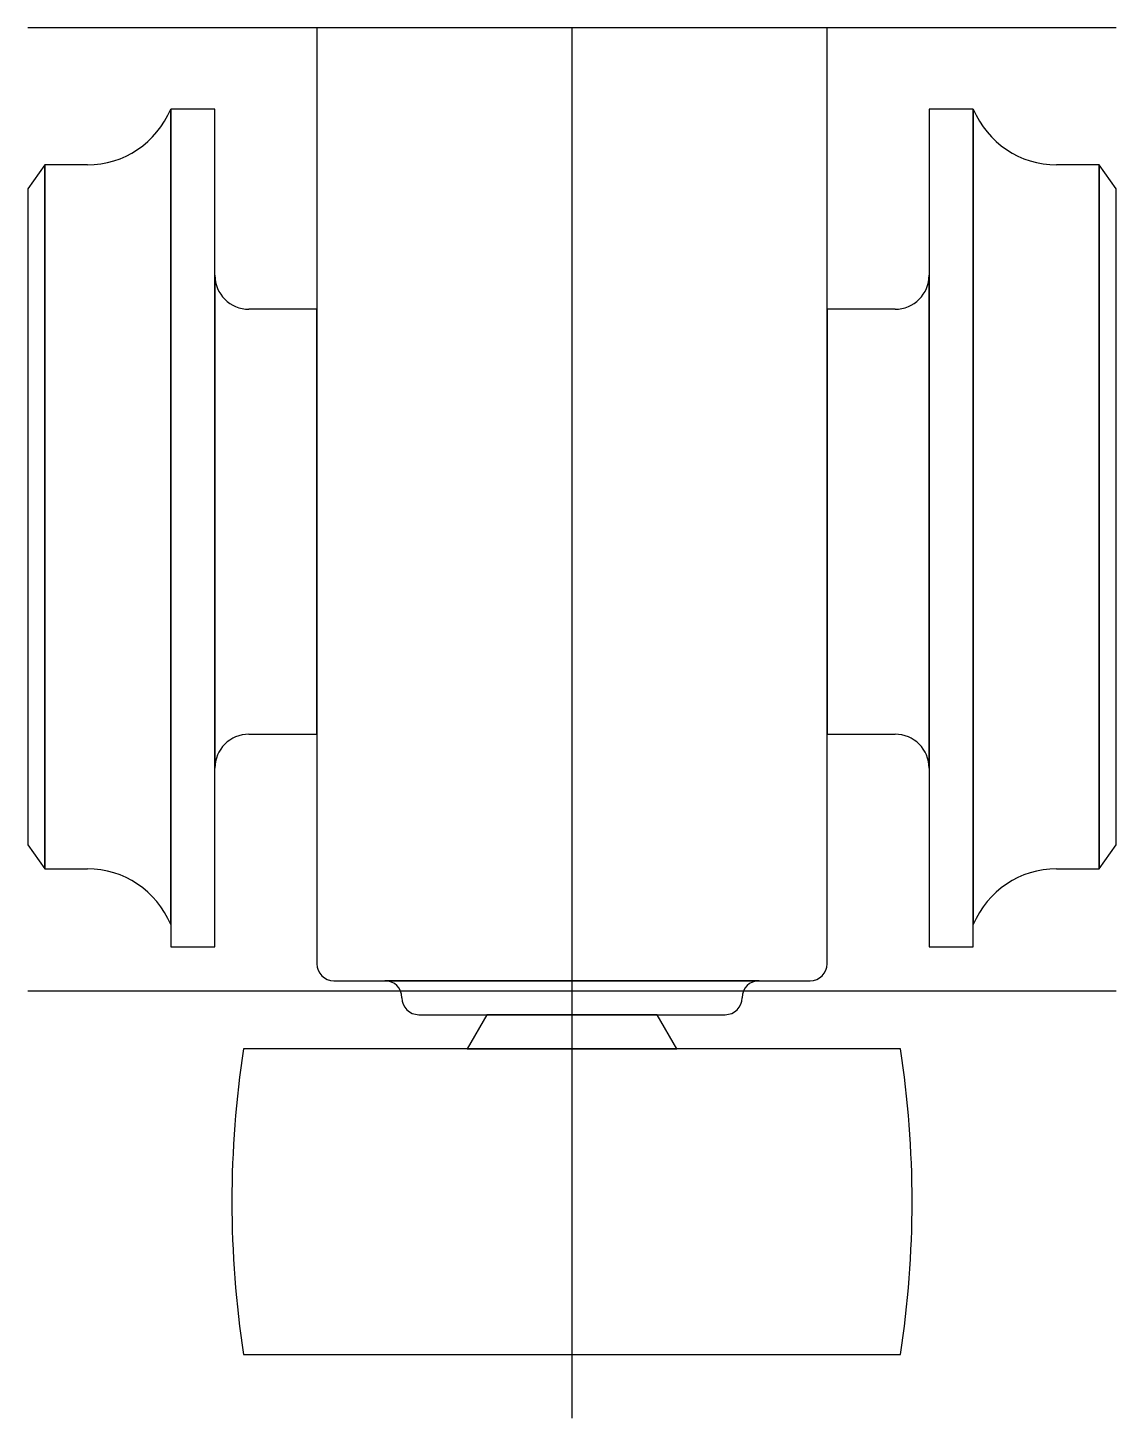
# Model space of a CAD drawing. Extents: x -16 to 16, y -12.6 to 28.3.
import ezdxf

# ---------------------------------------------------------------- set-up
doc = ezdxf.new("R2010")
doc.units = 0
doc.layers.get('0').update_dxf_attribs({"linetype": 'CONTINUOUS'})

msp = doc.modelspace()

# ---------------------------------------------------------------- linework, layer by layer
at = {"linetype": 'CONTINUOUS'}
for p, q in [((16, 28.33), (-16, 28.33)), ((7.5, 28.33), (-7.5, 28.33)), ((-7.5, 28.33), (-7.5, 0.8)), ((0, -12.57), (0, 28.33)), ((7.5, 15.43), (7.5, 28.33)), ((-11.8, 25.94), (-11.8, 1.3)), ((-10.5, 25.94), (-11.8, 25.94)), ((-11.8, 1.95), (-11.8, 25.94)), ((-10.5, 1.3), (-10.5, 25.94)), ((11.8, 25.94), (10.5, 25.94)), ((10.5, 25.94), (10.5, 1.3)), ((11.8, 1.3), (11.8, 25.94)), ((11.8, 25.94), (11.8, 1.95)), ((-15.5, 24.3), (-16, 23.59)), ((-15.5, 24.3), (-15.5, 3.59)), ((-14.25, 24.3), (-15.5, 24.3)), ((-15.5, 3.59), (-15.5, 24.3)), ((15.5, 24.3), (14.25, 24.3)), ((15.5, 3.59), (15.5, 24.3)), ((16, 23.59), (15.5, 24.3)), ((15.5, 24.3), (15.5, 3.59)), ((-16, 23.59), (-16, 4.3)), ((16, 4.3), (16, 23.59)), ((-10.5, 21.05), (-10.5, 6.55)), ((10.5, 6.55), (10.5, 21.05)), ((-7.5, 20.05), (-9.5, 20.05)), ((-7.5, 7.55), (-7.5, 20.05)), ((9.5, 20.05), (7.5, 20.05)), ((7.5, 20.05), (7.5, 7.55)), ((7.5, 0.8), (7.5, 15.43)), ((-9.5, 7.55), (-7.5, 7.55)), ((7.5, 7.55), (9.5, 7.55)), ((-16, 4.3), (-15.5, 3.59)), ((15.5, 3.59), (16, 4.3)), ((-15.5, 3.59), (-14.25, 3.59)), ((14.25, 3.59), (15.5, 3.59)), ((-11.8, 1.3), (-10.5, 1.3)), ((10.5, 1.3), (11.8, 1.3)), ((-16, 0), (16, 0)), ((-7, 0.3), (7, 0.3)), ((5.5, 0.3), (-5.5, 0.3)), ((-4.5, -0.7), (4.5, -0.7)), ((-2.5, -0.7), (-3.08, -1.7)), ((2.5, -0.7), (-2.5, -0.7)), ((3.08, -1.7), (2.5, -0.7)), ((9.66, -1.7), (-9.66, -1.7)), ((-3.08, -1.7), (3.08, -1.7)), ((-9.66, -10.7), (9.66, -10.7))]:
    msp.add_line(p, q, dxfattribs=at)
for centre, radius, start, end in [((-14.25, 26.95), 2.65, 269.9996, 337.5962), ((14.25, 26.95), 2.65, 202.4038, 270.0004), ((-9.5, 21.05), 1, 180, 270), ((9.5, 21.05), 1, 270, 0), ((-9.5, 6.55), 1, 90, 180), ((9.5, 6.55), 1, 0, 90), ((-14.25, 0.94), 2.65, 22.4038, 90.0004), ((14.25, 0.94), 2.65, 89.9996, 157.5962), ((-7, 0.8), 0.5, 180, 270), ((7, 0.8), 0.5, 270, 0), ((-5.5, -0.2), 0.5, 360, 90), ((5.5, -0.2), 0.5, 90, 180), ((-4.5, -0.2), 0.5, 180, 270), ((4.5, -0.2), 0.5, 270, 360), ((20.001, -6.2), 30, 171.3731, 188.6269), ((-20.001, -6.2), 30, 351.3731, 8.6269)]:
    msp.add_arc(centre, radius, start, end, dxfattribs=at)

doc.saveas('drawing.dxf')
